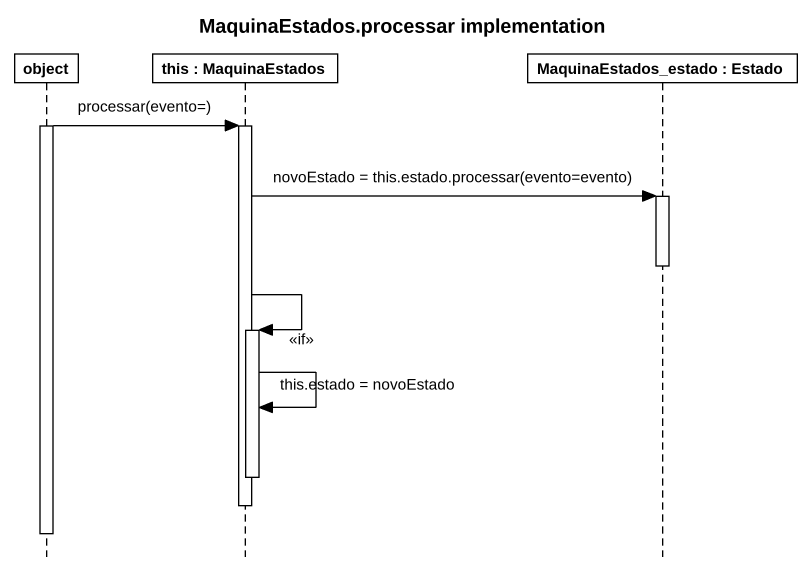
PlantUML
@startuml
title MaquinaEstados.processar implementation
hide footbox
participant "object" as object_
participant "this : MaquinaEstados" as this
participant "MaquinaEstados_estado : Estado" as MaquinaEstados_estado

activate object_
object_ -> this : processar(evento=)
activate this
this -> MaquinaEstados_estado : novoEstado = this.estado.processar(evento=evento)
activate MaquinaEstados_estado
deactivate MaquinaEstados_estado
this -> this : <<if>>
activate this
this -> this : this.estado = novoEstado
deactivate this
deactivate this
deactivate object_
@enduml
